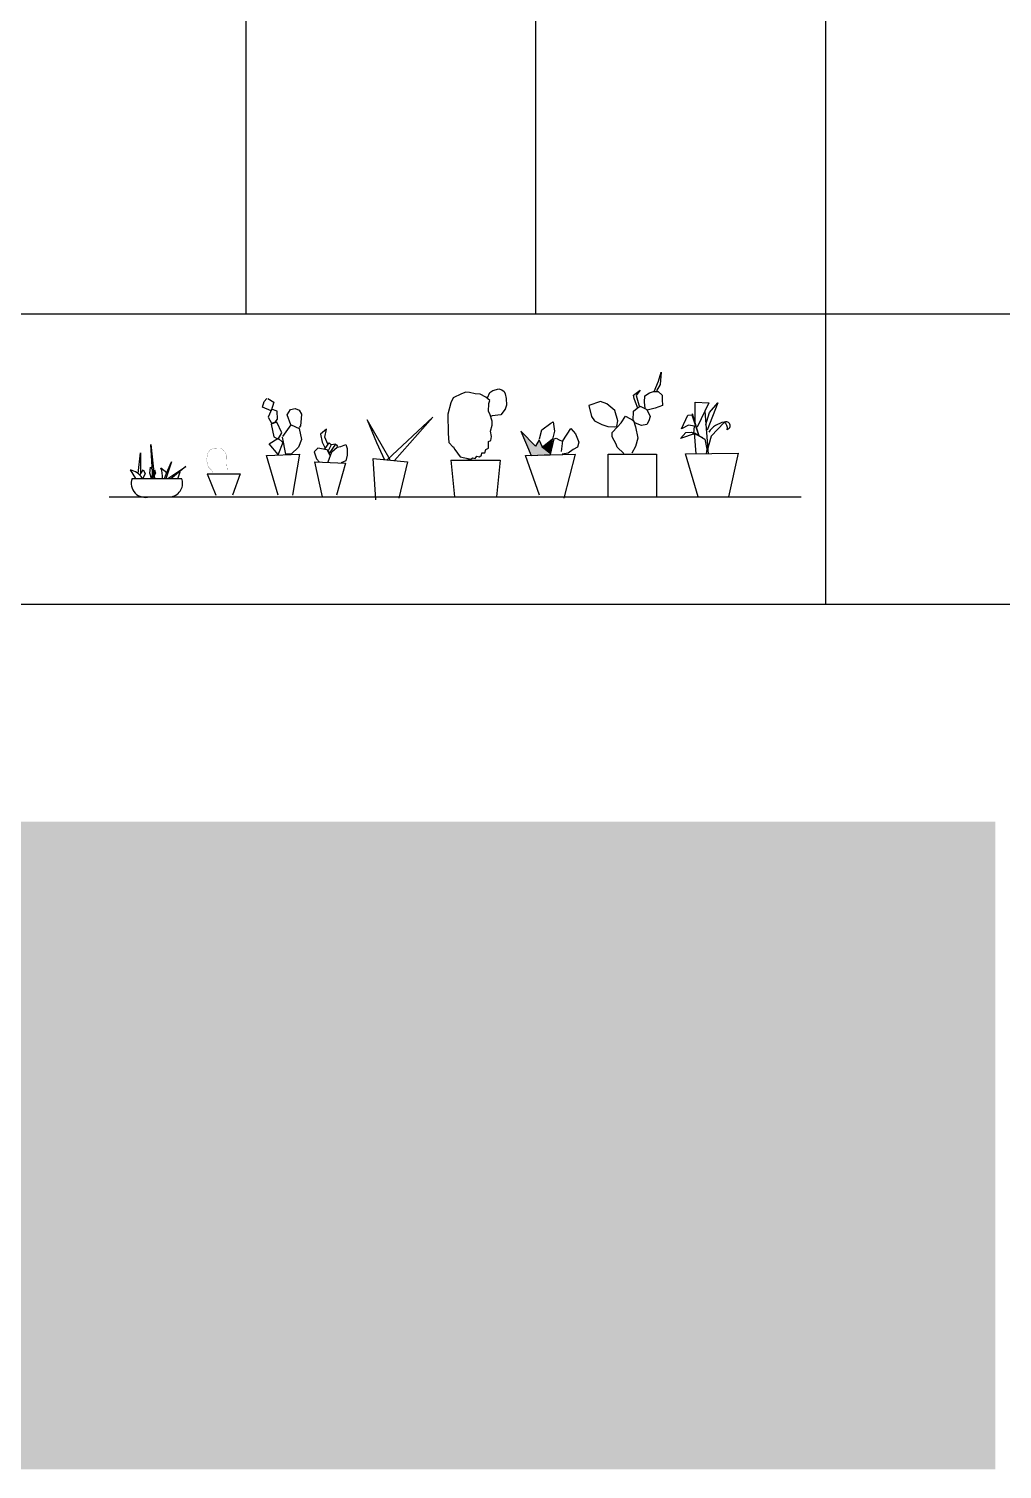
# Model space of a CAD drawing. Extents: x -72339 to 59654, y -38057 to 42097.
# Drawn here: x 19159 to 39302, y -35979 to -6185 of the extents above; entities that cross this region are included whole.
import ezdxf

# ---------------------------------------------------------------- set-up
doc = ezdxf.new("R2010")
doc.units = 0
doc.header["$MEASUREMENT"] = 0
doc.layers.get('0').update_dxf_attribs({"linetype": 'CONTINUOUS'})
doc.layers.add('HUM', color=7, linetype='CONTINUOUS')
doc.styles.add('DIM', font='txt')

# ---------------------------------------------------------------- blocks, each defined once
blk = doc.blocks.new('977')
blk.add_line((-6521, 376), (-5497, 376))
at = {"color": 6}
blk.add_line((-6994, -2), (7323, -2), dxfattribs=at)
at = {"color": 1}
for points in [[(4280, 2172), (4369, 2385), (4430, 2573), (4403, 2320), (4327, 2188)], [(3945, 1828), (3898, 1951), (3870, 2033), (3856, 2098), (3993, 2205), (3911, 2090), (3980, 1853)], [(5133, 1541), (5133, 1953), (5413, 1943), (5172, 1438)], [(1907, 1195), (1956, 1382), (2141, 1519), (2190, 1545), (2219, 1357), (2176, 1186), (1970, 1025), (1899, 1178)], [(-2472, 1088), (-2533, 1229), (-2497, 1395), (-2620, 1290), (-2589, 1125), (-2528, 1002)]]:
    blk.add_lwpolyline(points, dxfattribs=at)
at = {"color": 3}
for points in [[(404, 788), (482, 765), (522, 800), (580, 788), (610, 835), (669, 823), (708, 859), (718, 906), (776, 906), (796, 976), (855, 1000), (855, 1141), (904, 1164), (913, 1246), (894, 1352), (933, 1481), (933, 1564), (884, 1716), (855, 1763), (864, 1928), (884, 1987), (796, 2057), (678, 2116), (580, 2127), (463, 2151), (385, 2163), (296, 2127), (120, 2046), (71, 1940), (13, 1704), (22, 1305), (32, 1117), (120, 1023)], [(835, 2046), (884, 2151), (943, 2198), (1070, 2233), (1129, 2210), (1178, 2175), (1197, 2127), (1217, 2033), (1227, 1893), (1197, 1810), (1203, 1810)], [(4095, 1828), (4082, 1951), (4088, 2082), (4184, 2148), (4266, 2172), (4362, 2172), (4444, 2098), (4444, 2008), (4457, 1885), (4300, 1828), (4137, 1787)], [(-3715, 2030), (-3590, 1954), (-3646, 1774), (-3822, 1849), (-3791, 1969), (-3734, 2030)], [(-3628, 1819), (-3703, 1646), (-3640, 1518), (-3558, 1540), (-3515, 1601), (-3521, 1766), (-3640, 1811)], [(-3238, 1487), (-3314, 1691), (-3245, 1804), (-3145, 1826), (-3063, 1788), (-3019, 1705), (-3025, 1615), (-3038, 1465), (-3063, 1427)], [(1197, 1810), (1109, 1693), (933, 1669), (904, 1658)], [(3508, 1459), (3529, 1566), (3467, 1779), (3304, 1918), (3174, 1968), (2928, 1885), (2983, 1656), (3044, 1566), (3201, 1492), (3324, 1451), (3461, 1443), (3502, 1451)], [(3850, 1574), (3856, 1771), (3931, 1828), (3993, 1869), (4130, 1803), (4198, 1656), (4170, 1566), (4130, 1492), (4020, 1468), (3898, 1517), (3843, 1574)], [(5351, 1495), (5429, 1738), (5600, 1943), (5382, 1373)], [(-3646, 1502), (-3590, 1239), (-3496, 1186), (-3421, 1321), (-3527, 1540), (-3646, 1502)], [(-1178, 764), (-1658, 1591), (-1465, 1117), (-1296, 764)], [(-1246, 764), (-295, 1642), (-1094, 744)], [(3652, 894), (3515, 1025), (3495, 1083), (3413, 1239), (3413, 1329), (3522, 1443), (3597, 1525), (3686, 1664), (3856, 1574), (3898, 1443), (3945, 1206), (3898, 1034), (3823, 902)], [(5102, 1308), (5117, 1457), (4992, 1476), (4845, 1401), (4977, 1682), (5062, 1691), (5203, 1261), (5211, 1252), (5078, 1710)], [(5328, 1766), (5398, 878)], [(5733, 1532), (5460, 1252), (5382, 952)], [(-3496, 870), (-3684, 1089), (-3496, 1209), (-3401, 1118), (-3508, 855)], [(-3401, 1246), (-3232, 1487), (-3063, 1412), (-3013, 1179), (-3081, 1020), (-3232, 878), (-3339, 878), (-3408, 1231)], [(1899, 1178), (1828, 1042), (1523, 1357), (1736, 854), (2134, 871), (2205, 1169)], [(2162, 1178), (2255, 1212), (2318, 1178), (2375, 1144)], [(2361, 931), (2390, 1152), (2560, 1408), (2652, 1297), (2723, 1127), (2695, 1025), (2609, 974), (2503, 897), (2375, 880)], [(5133, 1308), (4829, 1205), (4938, 1326), (5055, 1336), (5281, 1224)], [(5149, 887), (5117, 1317), (5328, 1186), (5374, 980), (5359, 887)], [(-6397, 478), (-6350, 908), (-6346, 478)], [(-6090, 389), (-6132, 1080), (-6058, 372)], [(-2421, 850), (-2487, 966), (-2681, 1002), (-2752, 929), (-2707, 782), (-2640, 715)], [(-2538, 972), (-2446, 1113), (-2400, 1070), (-2462, 947), (-2446, 886), (-2304, 1082), (-2405, 1070)], [(-2462, 721), (-2385, 929), (-2278, 1021), (-2202, 1039), (-2099, 1076), (-2074, 996), (-2074, 856), (-2099, 739), (-2197, 702)], [(-2298, 1076), (-2273, 1039)], [(120, 1035), (160, 976), (267, 823), (492, 777)], [(-6137, 607), (-6067, 506), (-6118, 372), (-6155, 484), (-6137, 607)], [(-5853, 378), (-5807, 484), (-5709, 718), (-5825, 367)], [(-5783, 372), (-5407, 623), (-5723, 367)], [(-6443, 378), (-6555, 551)], [(-6364, 445), (-6295, 551), (-6253, 478), (-6299, 378)], [(-6118, 395), (-6058, 556), (-6034, 484), (-6099, 378)], [(-5802, 495), (-5928, 590)], [(-5532, 506), (-5575, 384)]]:
    blk.add_lwpolyline(points, dxfattribs=at)
at = {"color": 3, "const_width": 3}
blk.add_lwpolyline([(-4843, 480), (-4871, 538), (-4944, 612), (-4981, 763), (-4952, 900), (-4900, 973), (-4818, 1002), (-4692, 1007), (-4631, 958), (-4570, 870), (-4562, 661), (-4550, 534), (-4615, 470)], dxfattribs=at)
for points in [[(5195, -1), (4930, 887), (6021, 896), (5819, -1)], [(-3500, 29), (-3737, 848), (-3054, 880), (-3200, 29)], [(-2581, -2), (-2738, 723), (-2108, 691), (-2292, 29)], [(-1477, -65), (-1530, 786), (-820, 723), (-1004, -34)], [(73, 755), (151, -2)], [(73, 755), (1097, 755), (1019, -2)], [(1912, 29), (1622, 849), (2647, 880), (2411, -34)], [(3330, -2), (3330, 880), (4328, 880), (4328, -2)], [(-4971, 471), (-4288, 471), (-4446, 29)], [(-4971, 471), (-4787, 29)]]:
    blk.add_lwpolyline(points)
at = {"color": 3}
for centre, radius, start, end in [((5820, 1054), 495, 100.1827, 145.298), ((5662, 1418), 138, 344.8953, 62.9927), ((5774, 1469), 79.9, 285.3605, 115.0108), ((-6627, 188), 370, 31.9798, 78.738), ((-6275, 428), 383, 352.4652, 24.9638)]:
    blk.add_arc(centre, radius, start, end, dxfattribs=at)
for centre, radius, start, end in [((-6248, 276), 291, 159.8019, 287.6839), ((-5759, 274), 282, 282.1821, 21.2067)]:
    blk.add_arc(centre, radius, start, end)
for points in [[(1537, 1340), (1722, 854), (1836, 1042)], [(1892, 1161), (1729, 854), (2127, 880)], [(2190, 1186), (1942, 1025), (2127, 880)]]:
    blk.add_solid(points, dxfattribs=at)
at = {"linetype": 'Continuous', "style": 'DIM', "flags": 1}
for tag in ['XVALUE', 'YVALUE']:
    blk.add_attdef(tag, (-108121, -111942), '', height=0.02, dxfattribs=at)

msp = doc.modelspace()

# ---------------------------------------------------------------- hatches: boundary and pattern name
at = {"layer": 'HUM'}
msp.add_hatch(color=256, dxfattribs=at).paths.add_polyline_path([(7200, -35979), (7200, -22583), (39162, -22583), (39162, -35979)])

# ---------------------------------------------------------------- linework, layer by layer
for p, q in [((23654, -12083), (23654, 41917)), ((29654, -12083), (29654, 41917)), ((35654, -18083), (35654, 41917)), ((-346, -12083), (41654, -12083)), ((-346, -18083), (59654, -18083))]:
    msp.add_line(p, q)

# ---------------------------------------------------------------- block references
msp.add_blockref('977', (27818, -15862))

doc.saveas('drawing.dxf')
